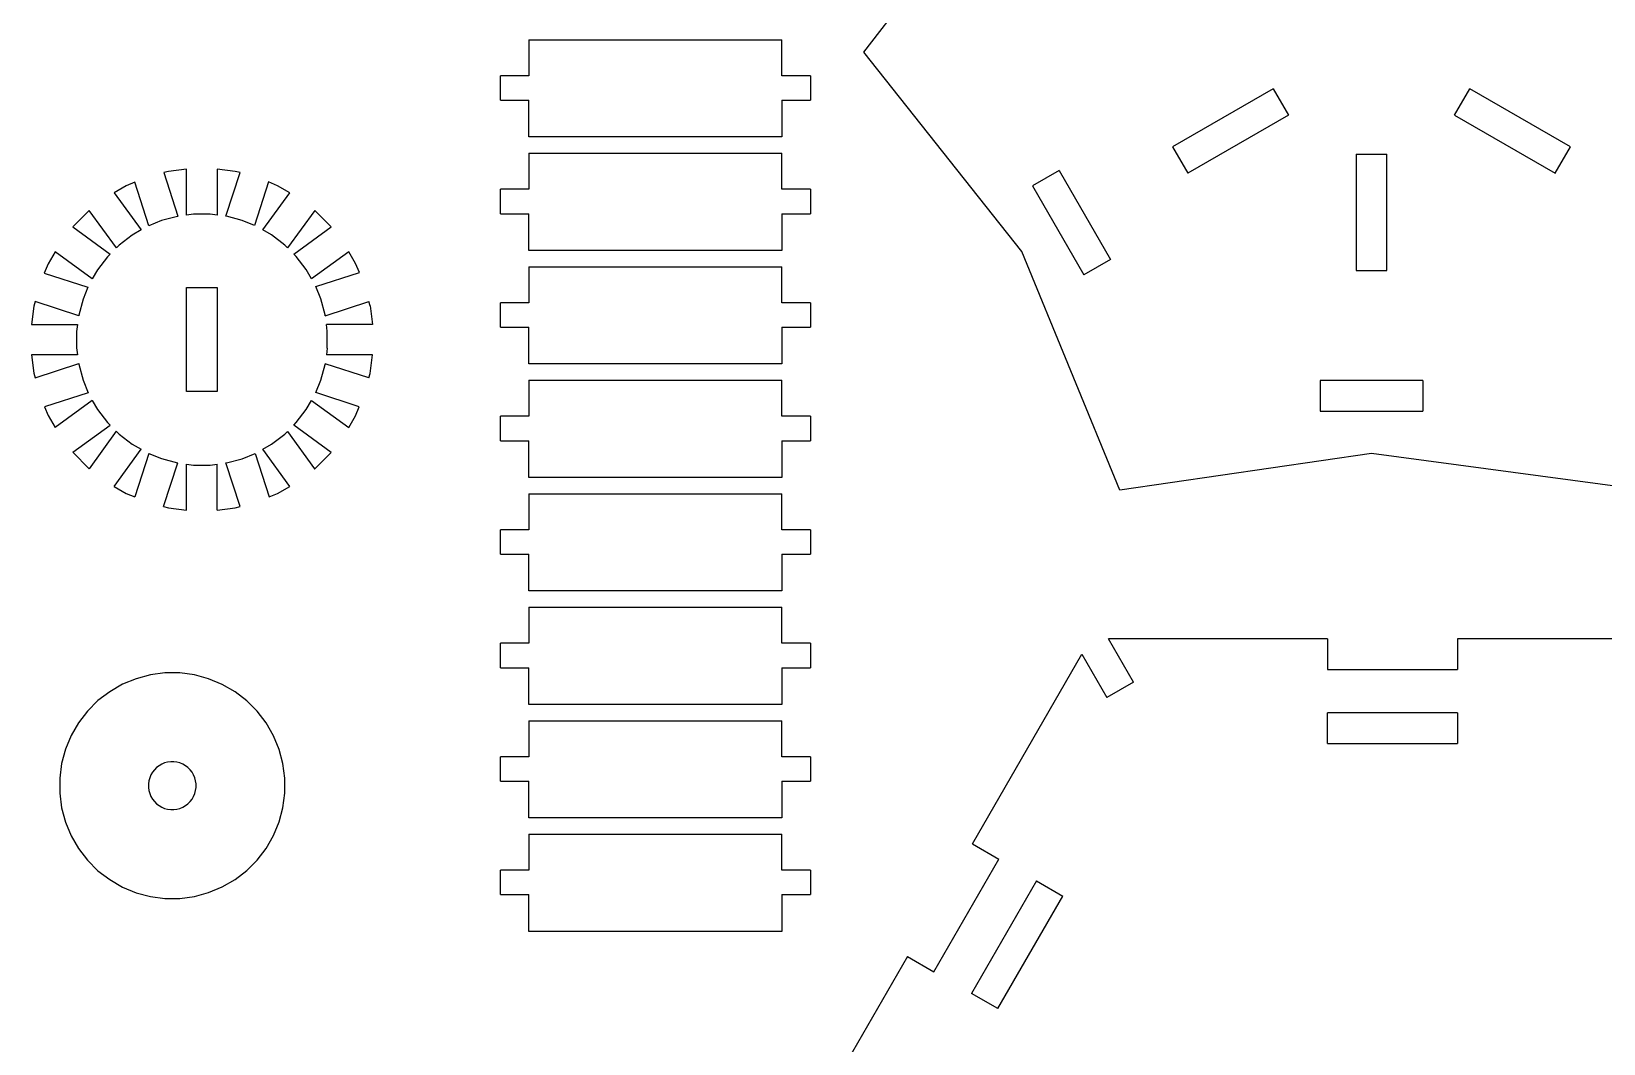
# Model space of a CAD drawing. Extents: x -3998 to 3998, y -3549 to 3549.
# Drawn here: x 2672 to 3443, y 90 to 586 of the extents above; entities that cross this region are included whole.
import ezdxf

# ---------------------------------------------------------------- set-up
doc = ezdxf.new("R2010")
doc.units = 0
doc.header["$MEASUREMENT"] = 0
doc.layers.get('0').update_dxf_attribs({"linetype": 'CONTINUOUS'})

msp = doc.modelspace()

# ---------------------------------------------------------------- linework, layer by layer
for p, q in [((3080.37, 576.21), (3157.73, 676.42)), ((2916.17, 582.21), (2916.17, 564.55)), ((2916.17, 582.21), (3040.14, 582.21)), ((3040.14, 564.55), (3040.14, 582.21)), ((3157.73, 478.38), (3080.37, 576.21)), ((2902.18, 552.55), (2902.18, 564.55)), ((2916.17, 564.55), (2902.18, 564.55)), ((3054.13, 564.55), (3040.14, 564.55)), ((3054.13, 564.55), (3054.13, 552.55)), ((3281.01, 558.22), (3231.66, 529.73)), ((3281.01, 558.22), (3288.51, 545.23)), ((3369.96, 545.23), (3377.46, 558.22)), ((3426.81, 529.73), (3377.46, 558.22)), ((2902.18, 552.55), (2916.17, 552.55)), ((2916.17, 534.56), (2916.17, 552.55)), ((3040.14, 552.55), (3054.13, 552.55)), ((3040.14, 552.55), (3040.14, 534.56)), ((3288.51, 545.23), (3239.16, 516.74)), ((3369.96, 545.23), (3419.31, 516.74)), ((3040.14, 534.56), (2916.17, 534.56)), ((2916.17, 526.56), (2916.17, 508.89)), ((2916.17, 526.56), (3040.14, 526.56)), ((3040.14, 508.89), (3040.14, 526.56)), ((3231.66, 529.73), (3239.16, 516.74)), ((3321.73, 526.05), (3336.73, 526.05)), ((3321.73, 526.05), (3321.73, 469.06)), ((3336.73, 469.06), (3336.73, 526.05)), ((3419.31, 516.74), (3426.81, 529.73)), ((2739.38, 517.67), (2737.14, 517.06)), ((2737.14, 517.06), (2744.09, 495.68)), ((2748.32, 518.84), (2739.38, 517.67)), ((2748.32, 496.24), (2748.32, 518.84)), ((2772.17, 517.69), (2763.32, 518.85)), ((2763.32, 518.85), (2763.32, 496.24)), ((2767.61, 495.68), (2774.54, 517.06)), ((2774.54, 517.06), (2772.17, 517.69)), ((3176.07, 518.05), (3163.08, 510.55)), ((3176.07, 518.05), (3201.25, 474.44)), ((2718.62, 510.6), (2712.78, 507.21)), ((2722.89, 512.37), (2718.62, 510.6)), ((2729.84, 490.99), (2722.89, 512.37)), ((2788.47, 512.51), (2781.56, 491.11)), ((2792.95, 510.66), (2788.47, 512.51)), ((2798.91, 507.22), (2792.95, 510.66)), ((2902.18, 496.9), (2902.18, 508.89)), ((2916.17, 508.89), (2902.18, 508.89)), ((3054.13, 508.89), (3040.14, 508.89)), ((3054.13, 508.89), (3054.13, 496.9)), ((3163.08, 510.55), (3188.26, 466.94)), ((2712.78, 507.21), (2726.02, 488.98)), ((2785.66, 488.99), (2798.91, 507.22)), ((2700.39, 498.4), (2692.63, 490.61)), ((2700.56, 498.53), (2700.39, 498.4)), ((2713.89, 480.19), (2700.56, 498.53)), ((2736.01, 493.54), (2729.84, 490.99)), ((2743.79, 495.64), (2736.01, 493.54)), ((2744.09, 495.68), (2743.79, 495.64)), ((2751.77, 496.69), (2748.32, 496.24)), ((2759.82, 496.7), (2751.77, 496.69)), ((2763.32, 496.24), (2759.82, 496.7)), ((2767.81, 495.65), (2767.61, 495.68)), ((2775.59, 493.58), (2767.81, 495.65)), ((2781.56, 491.11), (2775.59, 493.58)), ((2811.19, 498.49), (2797.82, 480.17)), ((2818.98, 490.73), (2811.19, 498.49)), ((2902.18, 496.9), (2916.17, 496.9)), ((2916.17, 478.9), (2916.17, 496.9)), ((3040.14, 496.9), (3054.13, 496.9)), ((3040.14, 496.9), (3040.14, 478.9)), ((2692.63, 490.61), (2692.52, 490.47)), ((2692.52, 490.47), (2710.86, 477.15)), ((2721.61, 486.42), (2715.22, 481.52)), ((2726.02, 488.98), (2721.61, 486.42)), ((2790.01, 486.49), (2785.66, 488.99)), ((2796.4, 481.58), (2790.01, 486.49)), ((2800.88, 477.12), (2819.2, 490.43)), ((2819.2, 490.43), (2818.98, 490.73)), ((2683.84, 478.23), (2680.46, 472.36)), ((2702.07, 464.98), (2683.84, 478.23)), ((2715.22, 481.52), (2713.89, 480.19)), ((2797.82, 480.17), (2796.4, 481.58)), ((2827.86, 478.23), (2809.63, 464.99)), ((2831.18, 472.5), (2827.86, 478.23)), ((3040.14, 478.9), (2916.17, 478.9)), ((3205.83, 361.28), (3157.73, 478.38)), ((2680.46, 472.36), (2678.57, 467.78)), ((2709.53, 475.82), (2704.63, 469.43)), ((2710.86, 477.15), (2709.53, 475.82)), ((2802.1, 475.9), (2800.88, 477.12)), ((2807, 469.51), (2802.1, 475.9)), ((2833.01, 468.09), (2831.18, 472.5)), ((2916.17, 470.9), (2916.17, 453.24)), ((2916.17, 470.9), (3040.14, 470.9)), ((3040.14, 453.24), (3040.14, 470.9)), ((3201.25, 474.44), (3188.26, 466.94)), ((2678.57, 467.78), (2699.96, 460.87)), ((2704.63, 469.43), (2702.07, 464.98)), ((2809.63, 464.99), (2807, 469.51)), ((2811.62, 461.15), (2833.01, 468.09)), ((3321.73, 469.06), (3336.73, 469.06)), ((2697.53, 455.01), (2695.46, 447.22)), ((2699.96, 460.87), (2697.53, 455.01)), ((2748.32, 409.68), (2748.32, 460.68)), ((2748.32, 460.68), (2763.32, 460.68)), ((2763.32, 460.68), (2763.32, 409.68)), ((2814.12, 455.11), (2811.62, 461.15)), ((2816.22, 447.33), (2814.12, 455.11)), ((2673.43, 451.59), (2672.25, 442.64)), ((2674.03, 453.85), (2673.43, 451.59)), ((2695.42, 446.9), (2674.03, 453.85)), ((2695.46, 447.22), (2695.42, 446.9)), ((2816.28, 446.89), (2816.22, 447.33)), ((2816.28, 446.89), (2837.68, 453.84)), ((2838.25, 451.73), (2837.68, 453.84)), ((2838.25, 451.73), (2839.45, 442.64)), ((2902.18, 441.24), (2902.18, 453.24)), ((2916.17, 453.24), (2902.18, 453.24)), ((3054.13, 453.24), (3040.14, 453.24)), ((3054.13, 453.24), (3054.13, 441.24)), ((2672.25, 442.64), (2694.86, 442.64)), ((2694.86, 442.64), (2694.41, 439.24)), ((2839.45, 442.64), (2816.84, 442.64)), ((2817.27, 439.35), (2816.84, 442.64)), ((2817.28, 435.54), (2817.27, 439.35)), ((2902.18, 441.24), (2916.17, 441.24)), ((2916.17, 423.25), (2916.17, 441.24)), ((3040.14, 441.24), (3054.13, 441.24)), ((3040.14, 441.24), (3040.14, 423.25)), ((2694.41, 439.24), (2694.42, 435.18)), ((2694.42, 435.18), (2694.41, 431.13)), ((2817.27, 431.02), (2817.28, 434.83)), ((2817.28, 434.83), (2817.28, 435.54)), ((2672.26, 427.64), (2673.43, 418.78)), ((2694.87, 427.64), (2672.26, 427.64)), ((2694.41, 431.13), (2694.87, 427.64)), ((2817.27, 431.02), (2816.83, 427.64)), ((2839.44, 427.64), (2816.83, 427.64)), ((2838.25, 418.63), (2839.44, 427.64)), ((2673.43, 418.78), (2674.05, 416.45)), ((2674.05, 416.45), (2695.43, 423.39)), ((2695.43, 423.39), (2695.46, 423.14)), ((2695.46, 423.14), (2697.53, 415.36)), ((2814.12, 415.26), (2816.22, 423.03)), ((2816.22, 423.03), (2816.26, 423.31)), ((2837.65, 416.4), (2816.26, 423.31)), ((2837.65, 416.4), (2838.25, 418.63)), ((3040.14, 423.25), (2916.17, 423.25)), ((2700.11, 409.14), (2678.73, 402.19)), ((2697.53, 415.36), (2700.11, 409.14)), ((2763.32, 409.68), (2748.32, 409.68)), ((2811.6, 409.18), (2814.12, 415.26)), ((2832.99, 402.23), (2811.6, 409.18)), ((2916.17, 415.25), (2916.17, 397.58)), ((2916.17, 415.25), (3040.14, 415.25)), ((3040.14, 397.58), (3040.14, 415.25)), ((3354.41, 415.08), (3304.06, 415.08)), ((3304.06, 415.08), (3304.06, 400.08)), ((3354.41, 415.08), (3354.41, 400.08)), ((2678.73, 402.19), (2680.46, 398)), ((2702.09, 405.35), (2683.86, 392.1)), ((2702.09, 405.35), (2704.63, 400.94)), ((2704.63, 400.94), (2709.53, 394.55)), ((2802.1, 394.46), (2807, 400.85)), ((2807, 400.85), (2809.63, 405.38)), ((2809.63, 405.38), (2827.86, 392.14)), ((2831.18, 397.87), (2832.99, 402.23)), ((2680.46, 398), (2683.86, 392.1)), ((2692.49, 379.93), (2710.83, 393.25)), ((2709.53, 394.55), (2710.83, 393.25)), ((2800.82, 393.19), (2802.1, 394.46)), ((2819.15, 379.87), (2800.82, 393.19)), ((2827.86, 392.14), (2831.18, 397.87)), ((2902.18, 385.59), (2902.18, 397.58)), ((2916.17, 397.58), (2902.18, 397.58)), ((3054.13, 397.58), (3040.14, 397.58)), ((3054.13, 397.58), (3054.13, 385.59)), ((3304.06, 400.08), (3354.41, 400.08)), ((2713.85, 390.21), (2700.52, 371.87)), ((2713.85, 390.21), (2715.22, 388.85)), ((2715.22, 388.85), (2721.61, 383.94)), ((2790.01, 383.88), (2796.4, 388.78)), ((2796.4, 388.78), (2797.78, 390.16)), ((2797.78, 390.16), (2811.1, 371.81)), ((2902.18, 385.59), (2916.17, 385.59)), ((2916.17, 367.59), (2916.17, 385.59)), ((3040.14, 385.59), (3054.13, 385.59)), ((3040.14, 385.59), (3040.14, 367.59)), ((2692.49, 379.93), (2692.63, 379.75)), ((2692.63, 379.75), (2700.39, 371.97)), ((2712.79, 363.14), (2726.04, 381.38)), ((2721.61, 383.94), (2726.04, 381.38)), ((2729.83, 379.38), (2722.89, 358)), ((2729.83, 379.38), (2736.01, 376.82)), ((2775.59, 376.78), (2781.87, 379.39)), ((2781.87, 379.39), (2788.82, 358)), ((2785.67, 381.39), (2790.01, 383.88)), ((2798.92, 363.15), (2785.67, 381.39)), ((2811.19, 371.88), (2818.98, 379.64)), ((2818.98, 379.64), (2819.15, 379.87)), ((3329.23, 379.37), (3205.83, 361.28)), ((3454.7, 362.47), (3329.23, 379.37)), ((2700.39, 371.97), (2700.52, 371.87)), ((2736.01, 376.82), (2743.79, 374.73)), ((2737.06, 353.33), (2743.96, 374.7)), ((2743.79, 374.73), (2743.96, 374.7)), ((2748.32, 374.13), (2751.77, 373.67)), ((2748.32, 351.52), (2748.32, 374.13)), ((2751.77, 373.67), (2759.82, 373.66)), ((2759.82, 373.66), (2763.32, 374.12)), ((2763.32, 351.51), (2763.32, 374.12)), ((2767.63, 374.69), (2767.81, 374.71)), ((2774.57, 353.32), (2767.63, 374.69)), ((2767.81, 374.71), (2775.59, 376.78)), ((2811.1, 371.81), (2811.19, 371.88)), ((2712.79, 363.14), (2718.62, 359.77)), ((2792.95, 359.71), (2798.92, 363.15)), ((3040.14, 367.59), (2916.17, 367.59)), ((2718.62, 359.77), (2722.89, 358)), ((2788.82, 358), (2792.95, 359.71)), ((2916.17, 359.6), (2916.17, 341.93)), ((2916.17, 359.6), (3040.14, 359.6)), ((3040.14, 341.93), (3040.14, 359.6)), ((2737.06, 353.33), (2739.38, 352.7)), ((2739.38, 352.7), (2748.32, 351.52)), ((2763.32, 351.51), (2772.17, 352.68)), ((2772.17, 352.68), (2774.57, 353.32)), ((2902.18, 329.93), (2902.18, 341.93)), ((2916.17, 341.93), (2902.18, 341.93)), ((3054.13, 341.93), (3040.14, 341.93)), ((3054.13, 341.93), (3054.13, 329.93)), ((2902.18, 329.93), (2916.17, 329.93)), ((2916.17, 311.94), (2916.17, 329.93)), ((3040.14, 329.93), (3054.13, 329.93)), ((3040.14, 329.93), (3040.14, 311.94)), ((3040.14, 311.94), (2916.17, 311.94)), ((2916.17, 303.94), (2916.17, 286.27)), ((2916.17, 303.94), (3040.14, 303.94)), ((3040.14, 286.27), (3040.14, 303.94)), ((2902.18, 274.28), (2902.18, 286.27)), ((2916.17, 286.27), (2902.18, 286.27)), ((3054.13, 286.27), (3040.14, 286.27)), ((3054.13, 286.27), (3054.13, 274.28)), ((3307.69, 288.4), (3200.28, 288.4)), ((3212.54, 267.15), (3200.28, 288.4)), ((3307.69, 288.4), (3307.69, 273.4)), ((3371.4, 288.4), (3371.4, 273.4)), ((3478.82, 288.4), (3371.4, 288.4)), ((3133.58, 187.87), (3187.29, 280.9)), ((3187.29, 280.9), (3199.55, 259.65)), ((2730.56, 270.75), (2723.56, 268.89)), ((2737.73, 271.7), (2730.56, 270.75)), ((2744.96, 271.69), (2737.73, 271.7)), ((2752.13, 270.74), (2744.96, 271.69)), ((2759.12, 268.86), (2752.13, 270.74)), ((2902.18, 274.28), (2916.17, 274.28)), ((2916.17, 256.28), (2916.17, 274.28)), ((3040.14, 274.28), (3054.13, 274.28)), ((3040.14, 274.28), (3040.14, 256.28)), ((3307.69, 273.4), (3371.4, 273.4)), ((2710.61, 262.52), (2704.87, 258.12)), ((2716.88, 266.13), (2710.61, 262.52)), ((2723.56, 268.89), (2716.88, 266.13)), ((2765.8, 266.09), (2759.12, 268.86)), ((2772.06, 262.46), (2765.8, 266.09)), ((2777.8, 258.06), (2772.06, 262.46)), ((3212.54, 267.15), (3199.55, 259.65)), ((2704.87, 258.12), (2699.75, 253.01)), ((2782.9, 252.93), (2777.8, 258.06)), ((3040.14, 256.28), (2916.17, 256.28)), ((2695.34, 247.27), (2691.72, 241.01)), ((2699.75, 253.01), (2695.34, 247.27)), ((2787.31, 247.19), (2782.9, 252.93)), ((2790.91, 240.92), (2787.31, 247.19)), ((2916.17, 248.29), (2916.17, 230.62)), ((2916.17, 248.29), (3040.14, 248.29)), ((3040.14, 230.62), (3040.14, 248.29)), ((3371.4, 252.17), (3307.69, 252.17)), ((3307.69, 237.17), (3307.69, 252.17)), ((3371.4, 252.17), (3371.4, 237.17)), ((2691.72, 241.01), (2688.95, 234.33)), ((2793.68, 234.24), (2790.91, 240.92)), ((2688.95, 234.33), (2687.06, 227.35)), ((2795.54, 227.25), (2793.68, 234.24)), ((3307.69, 237.17), (3371.4, 237.17)), ((2687.06, 227.35), (2686.12, 220.18)), ((2732.54, 224.21), (2731.61, 223)), ((2733.62, 225.28), (2732.54, 224.21)), ((2734.83, 226.21), (2733.62, 225.28)), ((2736.15, 226.97), (2734.83, 226.21)), ((2737.56, 227.55), (2736.15, 226.97)), ((2739.03, 227.95), (2737.56, 227.55)), ((2740.54, 228.15), (2739.03, 227.95)), ((2742.07, 228.14), (2740.54, 228.15)), ((2743.58, 227.94), (2742.07, 228.14)), ((2745.05, 227.55), (2743.58, 227.94)), ((2746.46, 226.96), (2745.05, 227.55)), ((2747.78, 226.2), (2746.46, 226.96)), ((2748.99, 225.27), (2747.78, 226.2)), ((2750.07, 224.19), (2748.99, 225.27)), ((2751, 222.98), (2750.07, 224.19)), ((2796.49, 220.08), (2795.54, 227.25)), ((2902.18, 218.62), (2902.18, 230.62)), ((2916.17, 230.62), (2902.18, 230.62)), ((3054.13, 230.62), (3040.14, 230.62)), ((3054.13, 230.62), (3054.13, 218.62)), ((2686.12, 220.18), (2686.11, 216.09)), ((2686.11, 216.09), (2686.12, 212.68)), ((2729.86, 218.79), (2729.66, 217.29)), ((2729.66, 217.29), (2729.66, 216.09)), ((2729.66, 216.09), (2729.66, 215.57)), ((2730.26, 220.27), (2729.86, 218.79)), ((2730.84, 221.68), (2730.26, 220.27)), ((2731.61, 223), (2730.84, 221.68)), ((2751.76, 221.66), (2751, 222.98)), ((2752.34, 220.25), (2751.76, 221.66)), ((2752.73, 218.77), (2752.34, 220.25)), ((2752.93, 217.26), (2752.73, 218.77)), ((2752.93, 216.42), (2752.93, 217.26)), ((2752.93, 215.59), (2752.93, 216.42)), ((2796.48, 216.42), (2796.49, 220.08)), ((2796.49, 212.77), (2796.48, 216.42)), ((2902.18, 218.62), (2916.17, 218.62)), ((2916.17, 200.63), (2916.17, 218.62)), ((3040.14, 218.62), (3054.13, 218.62)), ((3040.14, 218.62), (3040.14, 200.63)), ((2686.12, 212.68), (2687.06, 205.5)), ((2729.66, 215.57), (2729.86, 214.06)), ((2729.86, 214.06), (2730.26, 212.58)), ((2730.26, 212.58), (2730.84, 211.17)), ((2730.84, 211.17), (2731.61, 209.85)), ((2731.61, 209.85), (2732.54, 208.64)), ((2732.54, 208.64), (2733.62, 207.57)), ((2748.99, 207.58), (2750.07, 208.66)), ((2750.07, 208.66), (2751, 209.87)), ((2751, 209.87), (2751.76, 211.19)), ((2751.76, 211.19), (2752.34, 212.6)), ((2752.34, 212.6), (2752.73, 214.08)), ((2752.73, 214.08), (2752.93, 215.59)), ((2795.54, 205.6), (2796.49, 212.77)), ((2687.06, 205.5), (2688.95, 198.52)), ((2733.62, 207.57), (2734.83, 206.64)), ((2734.83, 206.64), (2736.15, 205.88)), ((2736.15, 205.88), (2737.56, 205.3)), ((2737.56, 205.3), (2739.03, 204.9)), ((2739.03, 204.9), (2740.54, 204.7)), ((2740.54, 204.7), (2742.07, 204.71)), ((2742.07, 204.71), (2743.58, 204.91)), ((2743.58, 204.91), (2745.05, 205.3)), ((2745.05, 205.3), (2746.46, 205.89)), ((2746.46, 205.89), (2747.78, 206.65)), ((2747.78, 206.65), (2748.99, 207.58)), ((2793.68, 198.61), (2795.54, 205.6)), ((3040.14, 200.63), (2916.17, 200.63)), ((2688.95, 198.52), (2691.72, 191.84)), ((2790.91, 191.93), (2793.68, 198.61)), ((2691.72, 191.84), (2695.34, 185.58)), ((2695.34, 185.58), (2699.75, 179.84)), ((2782.9, 179.92), (2787.31, 185.65)), ((2787.31, 185.65), (2790.91, 191.93)), ((2916.17, 192.63), (2916.17, 174.97)), ((2916.17, 192.63), (3040.14, 192.63)), ((3040.14, 174.97), (3040.14, 192.63)), ((3133.58, 187.87), (3146.57, 180.37)), ((2699.75, 179.84), (2704.87, 174.73)), ((2777.8, 174.79), (2782.9, 179.92)), ((3114.72, 125.2), (3146.57, 180.37)), ((2704.87, 174.73), (2710.61, 170.33)), ((2710.61, 170.33), (2716.88, 166.72)), ((2765.8, 166.76), (2772.06, 170.39)), ((2772.06, 170.39), (2777.8, 174.79)), ((2902.18, 162.97), (2902.18, 174.97)), ((2916.17, 174.97), (2902.18, 174.97)), ((3054.13, 174.97), (3040.14, 174.97)), ((3054.13, 174.97), (3054.13, 162.97)), ((3164.95, 169.76), (3133.1, 114.58)), ((3164.95, 169.76), (3177.94, 162.26)), ((2716.88, 166.72), (2723.56, 163.95)), ((2723.56, 163.95), (2730.56, 162.09)), ((2730.56, 162.09), (2737.73, 161.15)), ((2744.96, 161.16), (2752.13, 162.11)), ((2752.13, 162.11), (2759.12, 163.99)), ((2759.12, 163.99), (2765.8, 166.76)), ((2902.18, 162.97), (2916.17, 162.97)), ((2916.17, 144.97), (2916.17, 162.97)), ((3040.14, 162.97), (3054.13, 162.97)), ((3040.14, 162.97), (3040.14, 144.97)), ((3146.09, 107.08), (3177.94, 162.26)), ((2737.73, 161.15), (2744.96, 161.16)), ((3040.14, 144.97), (2916.17, 144.97)), ((3101.73, 132.7), (3048.03, 39.69)), ((3101.73, 132.7), (3114.72, 125.2)), ((3146.09, 107.08), (3133.1, 114.58))]:
    msp.add_line(p, q)

doc.saveas('drawing.dxf')
